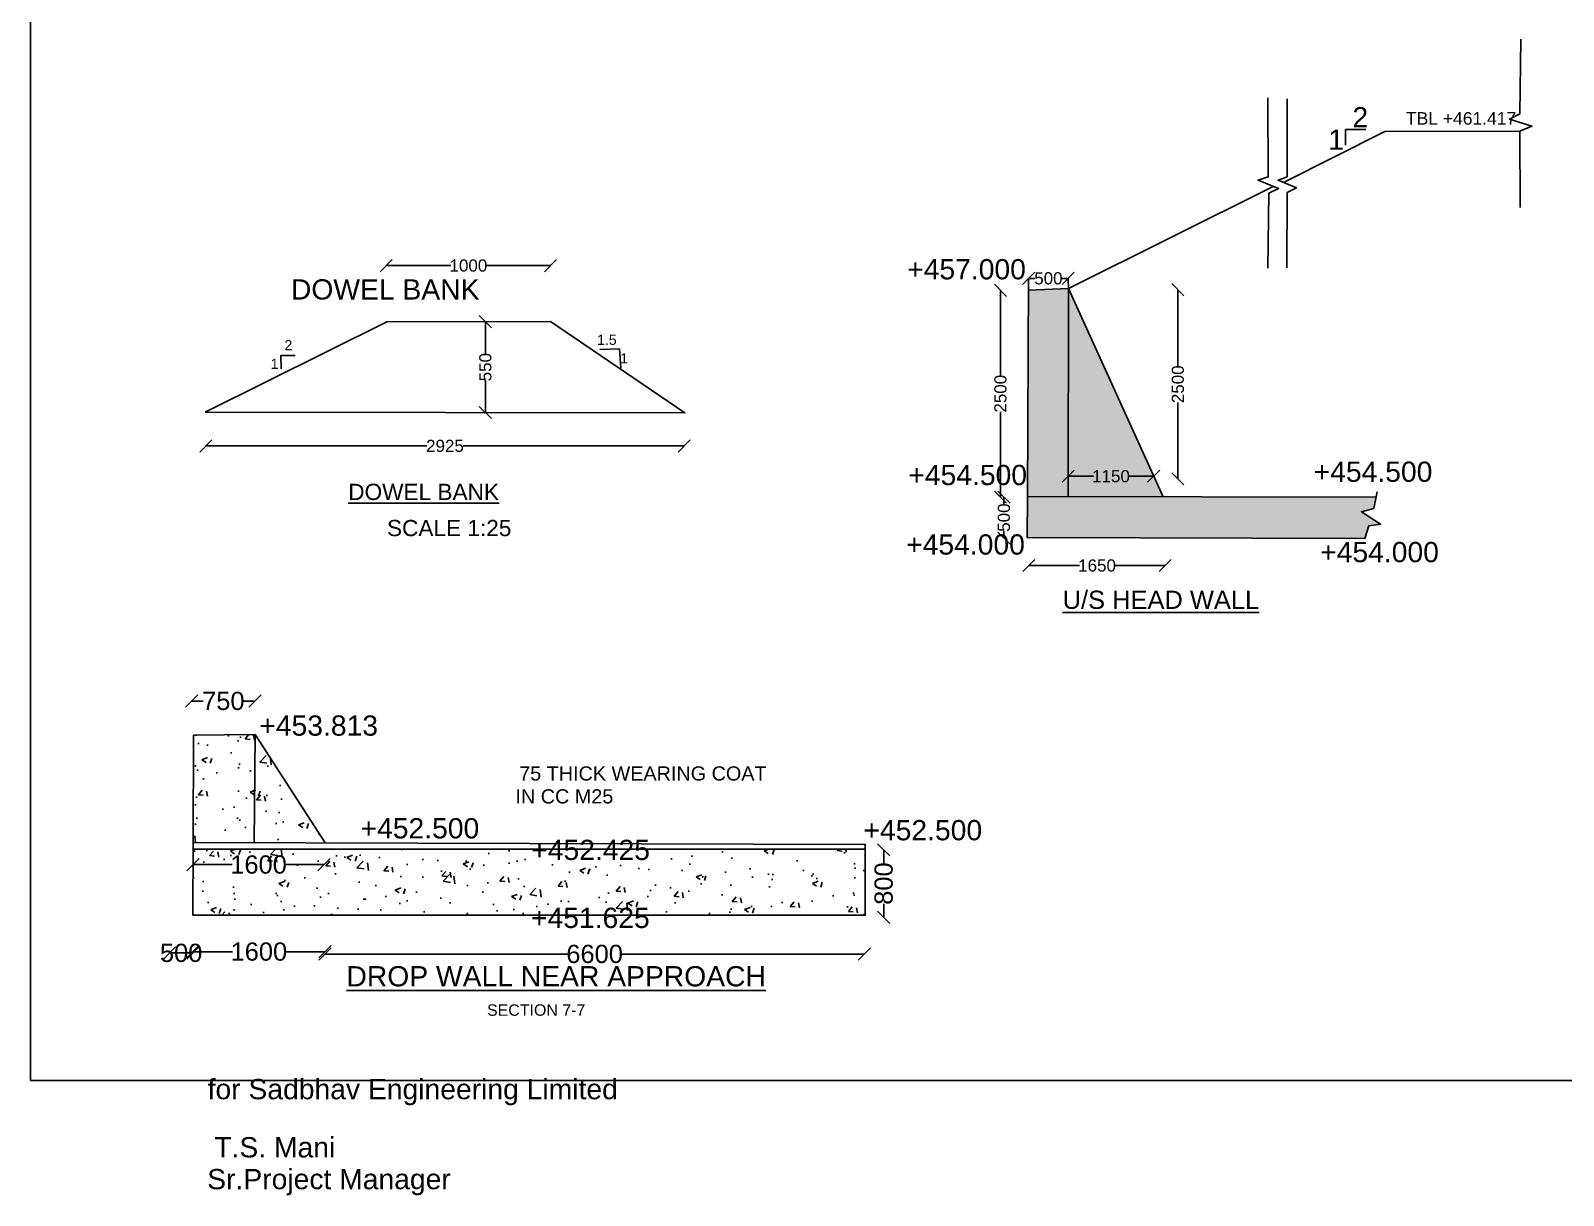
# Model space of a CAD drawing. Header units: millimetres. Extents: x 5124 to 14692097, y 2311 to 67827916.
# Drawn here: x 14654896 to 14673827, y 67804820 to 67819202 of the extents above; entities that cross this region are included whole.
import ezdxf

# ---------------------------------------------------------------- set-up
doc = ezdxf.new("R2010")
doc.units = ezdxf.units.MM
doc.header["$MEASUREMENT"] = 0
doc.layers.add('DRAWING', color=7, linetype='Continuous')
doc.layers.add('TEXT', color=2, linetype='Continuous')
doc.styles.get("Standard").update_dxf_attribs({"font": 'arial.ttf', "height": 225})
doc.dimstyles.get("Standard").update_dxf_attribs({"dimtxt": 150, "dimasz": 150, "dimexe": 0.18, "dimexo": 0.0625, "dimgap": 0.09, "dimtad": 0, "dimdec": 0, "dimzin": 0, "dimdsep": 46, "dimtxsty": 'Standard', "dimblk": 'OBLIQUE', "dimcen": 0.09, "dimse1": 1, "dimse2": 1, "dimadec": 0, "dimazin": 0, "dimtfac": 1, "dimtdec": 0, "dimtofl": 0, "dimtmove": 0, "dimatfit": 3, "dimfxl": 1, "dimtolj": 1, "dimtzin": 0, "dimarcsym": 0})
pattern_1 = [(50, (0, 0), (717.2601826, -62.752135), [75, -825]), (355, (0, 0), (-138.751334, 752.192134), [60, -660]), (100.4514, (59.8, -5.2), (578.509382, 689.439542), [63.74019, -701.142112]), (46.1842, (0, 200), (1067.241049, -165.519014), [112.5, -1237.5]), (96.6356, (88.9, 186.2), (934.662706, 974.117871), [95.610288, -1051.713]), (351.1842, (0, 200), (934.661945, 974.118601), [90, -990]), (21, (100, 150), (596.907052, -402.6188907), [75, -825]), (326, (100, 150), (243.315332, 725.150045), [60, -660]), (71.4514, (149.74, 116.45), (840.2226286, 322.530497), [63.74019, -701.142112]), (37.5, (0, 0), (12.1598553, 332.8938538), [0, -652, 0, -670, 0, -662.5]), (7.5, (0, 0), (263.0695374, 394.4117119), [0, -382, 0, -637, 0, -252.5]), (327.5, (-223, 0), (533.8224362, -22.5548717), [0, -250, 0, -780, 0, -1035]), (317.5, (-323, 0), (583.1861693, 100.1049823), [0, -325, 0, -518, 0, -735])]

# ---------------------------------------------------------------- blocks, each defined once
blk = doc.blocks.new('_Oblique')
at = {"color": 0, "linetype": 'ByBlock', "lineweight": -2}
blk.add_line((-0.5, -0.5), (0.5, 0.5), dxfattribs=at)
blk = doc.blocks.new('*D50')
at = {"layer": 'Defpoints', "color": 0, "transparency": 16777216}
for p in [(14667226, 67812606), (14668910, 67812597), (14668910, 67812597)]:
    blk.add_point(p, dxfattribs=at)
at = {"layer": 'TEXT', "color": 0, "lineweight": -2, "transparency": 16777216}
for p, q in [((14667226, 67812597), (14667851, 67812597)), ((14668910, 67812597), (14668285, 67812597))]:
    blk.add_line(p, q, dxfattribs=at)
at = {"layer": 'TEXT', "color": 0, "lineweight": -2, "transparency": 16777216, "xscale": 150, "yscale": 150, "zscale": 150, "rotation": 180}
blk.add_blockref('_Oblique', (14667226, 67812597), dxfattribs=at)
at = {"layer": 'TEXT', "color": 0, "lineweight": -2, "transparency": 16777216, "xscale": 150, "yscale": 150, "zscale": 150}
blk.add_blockref('_Oblique', (14668910, 67812597), dxfattribs=at)
at = {"layer": 'TEXT', "color": 0, "transparency": 16777216, "insert": (14668068, 67812597), "char_height": 150, "attachment_point": 5}
blk.add_mtext('\\A1;1650', dxfattribs=at)
blk = doc.blocks.new('*D51')
at = {"layer": 'Defpoints', "color": 0, "transparency": 16777216}
for p in [(14667712, 67813718), (14668768, 67813700), (14668768, 67813700)]:
    blk.add_point(p, dxfattribs=at)
at = {"layer": 'TEXT', "color": 0, "lineweight": -2, "transparency": 16777216}
for p, q in [((14667712, 67813700), (14668023, 67813700)), ((14668768, 67813700), (14668456, 67813700))]:
    blk.add_line(p, q, dxfattribs=at)
at = {"layer": 'TEXT', "color": 0, "lineweight": -2, "transparency": 16777216, "xscale": 150, "yscale": 150, "zscale": 150, "rotation": 180}
blk.add_blockref('_Oblique', (14667712, 67813700), dxfattribs=at)
at = {"layer": 'TEXT', "color": 0, "lineweight": -2, "transparency": 16777216, "xscale": 150, "yscale": 150, "zscale": 150}
blk.add_blockref('_Oblique', (14668768, 67813700), dxfattribs=at)
at = {"layer": 'TEXT', "color": 0, "transparency": 16777216, "insert": (14668240, 67813700), "char_height": 150, "attachment_point": 5}
blk.add_mtext('\\A1;1150', dxfattribs=at)
blk = doc.blocks.new('*D52')
at = {"layer": 'Defpoints', "color": 0, "transparency": 16777216}
for p in [(14666906, 67813442), (14666918, 67813442), (14666899, 67812936)]:
    blk.add_point(p, dxfattribs=at)
at = {"layer": 'TEXT', "color": 0, "lineweight": -2, "transparency": 16777216}
for p, q in [((14666918, 67813442), (14666918, 67813354)), ((14666918, 67812936), (14666918, 67813023))]:
    blk.add_line(p, q, dxfattribs=at)
at = {"layer": 'TEXT', "color": 0, "lineweight": -2, "transparency": 16777216, "xscale": 150, "yscale": 150, "zscale": 150}
for p, rotation in [((14666918, 67813442), 90), ((14666918, 67812936), 270)]:
    blk.add_blockref('_Oblique', p, dxfattribs=dict(at, rotation=rotation))
at = {"layer": 'TEXT', "color": 0, "transparency": 16777216, "insert": (14666918, 67813189), "char_height": 150, "attachment_point": 5, "rotation": 90}
blk.add_mtext('\\A1;500', dxfattribs=at)
blk = doc.blocks.new('*D53')
at = {"layer": 'Defpoints', "color": 0, "transparency": 16777216}
for p in [(14666875, 67815996), (14666914, 67815996), (14666918, 67813442)]:
    blk.add_point(p, dxfattribs=at)
at = {"layer": 'TEXT', "color": 0, "lineweight": -2, "transparency": 16777216}
for p, q in [((14666875, 67815996), (14666875, 67814944)), ((14666875, 67813442), (14666875, 67814494))]:
    blk.add_line(p, q, dxfattribs=at)
at = {"layer": 'TEXT', "color": 0, "lineweight": -2, "transparency": 16777216, "xscale": 150, "yscale": 150, "zscale": 150}
for p, rotation in [((14666875, 67815996), 90), ((14666875, 67813442), 270)]:
    blk.add_blockref('_Oblique', p, dxfattribs=dict(at, rotation=rotation))
at = {"layer": 'TEXT', "color": 0, "transparency": 16777216, "insert": (14666875, 67814719), "char_height": 150, "attachment_point": 5, "rotation": 90}
blk.add_mtext('\\A1;2500', dxfattribs=at)
blk = doc.blocks.new('*D54')
at = {"layer": 'Defpoints', "color": 0, "transparency": 16777216}
for p in [(14667223, 67816130), (14667711, 67816143), (14667711, 67816143)]:
    blk.add_point(p, dxfattribs=at)
at = {"layer": 'TEXT', "color": 0, "lineweight": -2, "transparency": 16777216}
for p, q in [((14667223, 67816143), (14667301, 67816143)), ((14667711, 67816143), (14667632, 67816143))]:
    blk.add_line(p, q, dxfattribs=at)
at = {"layer": 'TEXT', "color": 0, "lineweight": -2, "transparency": 16777216, "xscale": 150, "yscale": 150, "zscale": 150, "rotation": 180}
blk.add_blockref('_Oblique', (14667223, 67816143), dxfattribs=at)
at = {"layer": 'TEXT', "color": 0, "lineweight": -2, "transparency": 16777216, "xscale": 150, "yscale": 150, "zscale": 150}
blk.add_blockref('_Oblique', (14667711, 67816143), dxfattribs=at)
at = {"layer": 'TEXT', "color": 0, "transparency": 16777216, "insert": (14667467, 67816143), "char_height": 150, "attachment_point": 5}
blk.add_mtext('\\A1;500', dxfattribs=at)
blk = doc.blocks.new('*D55')
at = {"layer": 'Defpoints', "color": 0, "transparency": 16777216}
for p in [(14669058, 67816004), (14669066, 67813668), (14669073, 67813668)]:
    blk.add_point(p, dxfattribs=at)
at = {"layer": 'TEXT', "color": 0, "lineweight": -2, "transparency": 16777216}
for p, q in [((14669066, 67816004), (14669066, 67815061)), ((14669066, 67813668), (14669066, 67814611))]:
    blk.add_line(p, q, dxfattribs=at)
at = {"layer": 'TEXT', "color": 0, "lineweight": -2, "transparency": 16777216, "xscale": 150, "yscale": 150, "zscale": 150}
for p, rotation in [((14669066, 67816004), 90), ((14669066, 67813668), 270)]:
    blk.add_blockref('_Oblique', p, dxfattribs=dict(at, rotation=rotation))
at = {"layer": 'TEXT', "color": 0, "transparency": 16777216, "insert": (14669066, 67814836), "char_height": 150, "attachment_point": 5, "rotation": 90}
blk.add_mtext('\\A1;2500', dxfattribs=at)
blk = doc.blocks.new('*D56')
at = {"layer": 'Defpoints', "color": 0, "transparency": 16777216}
for p in [(14657059, 67814118), (14662968, 67814129), (14662968, 67814074)]:
    blk.add_point(p, dxfattribs=at)
at = {"layer": 'TEXT', "color": 0, "lineweight": -2, "transparency": 16777216}
for p, q in [((14657059, 67814074), (14659788, 67814074)), ((14662968, 67814074), (14660240, 67814074))]:
    blk.add_line(p, q, dxfattribs=at)
at = {"layer": 'TEXT', "color": 0, "lineweight": -2, "transparency": 16777216, "xscale": 150, "yscale": 150, "zscale": 150, "rotation": 180}
blk.add_blockref('_Oblique', (14657059, 67814074), dxfattribs=at)
at = {"layer": 'TEXT', "color": 0, "lineweight": -2, "transparency": 16777216, "xscale": 150, "yscale": 150, "zscale": 150}
blk.add_blockref('_Oblique', (14662968, 67814074), dxfattribs=at)
at = {"layer": 'TEXT', "color": 0, "transparency": 16777216, "insert": (14660014, 67814074), "char_height": 150, "attachment_point": 5}
blk.add_mtext('\\A1;2925', dxfattribs=at)
blk = doc.blocks.new('*D57')
at = {"layer": 'Defpoints', "color": 0, "transparency": 16777216}
for p in [(14660513, 67815609), (14660513, 67815609), (14660514, 67814486)]:
    blk.add_point(p, dxfattribs=at)
at = {"layer": 'TEXT', "color": 0, "lineweight": -2, "transparency": 16777216}
for p, q in [((14660513, 67815609), (14660513, 67815213)), ((14660513, 67814486), (14660513, 67814882))]:
    blk.add_line(p, q, dxfattribs=at)
at = {"layer": 'TEXT', "color": 0, "lineweight": -2, "transparency": 16777216, "xscale": 150, "yscale": 150, "zscale": 150}
for p, rotation in [((14660513, 67815609), 90), ((14660513, 67814486), 270)]:
    blk.add_blockref('_Oblique', p, dxfattribs=dict(at, rotation=rotation))
at = {"layer": 'TEXT', "color": 0, "transparency": 16777216, "insert": (14660513, 67815047), "char_height": 150, "attachment_point": 5, "rotation": 90}
blk.add_mtext('\\A1;550', dxfattribs=at)
blk = doc.blocks.new('*D58')
at = {"layer": 'Defpoints', "color": 0, "transparency": 16777216}
for p in [(14659288, 67816307), (14661318, 67816301), (14661318, 67816301)]:
    blk.add_point(p, dxfattribs=at)
at = {"layer": 'TEXT', "color": 0, "lineweight": -2, "transparency": 16777216}
for p, q in [((14659288, 67816301), (14660086, 67816301)), ((14661318, 67816301), (14660520, 67816301))]:
    blk.add_line(p, q, dxfattribs=at)
at = {"layer": 'TEXT', "color": 0, "lineweight": -2, "transparency": 16777216, "xscale": 150, "yscale": 150, "zscale": 150, "rotation": 180}
blk.add_blockref('_Oblique', (14659288, 67816301), dxfattribs=at)
at = {"layer": 'TEXT', "color": 0, "lineweight": -2, "transparency": 16777216, "xscale": 150, "yscale": 150, "zscale": 150}
blk.add_blockref('_Oblique', (14661318, 67816301), dxfattribs=at)
at = {"layer": 'TEXT', "color": 0, "transparency": 16777216, "insert": (14660303, 67816301), "char_height": 150, "attachment_point": 5}
blk.add_mtext('\\A1;1000', dxfattribs=at)
blk = doc.blocks.new('*D59')
at = {"layer": 'Defpoints', "color": 0, "transparency": 16777216}
for p in [(14656885, 67810991), (14657668, 67810924), (14657668, 67810924)]:
    blk.add_point(p, dxfattribs=at)
at = {"layer": 'TEXT', "color": 0, "lineweight": -2, "transparency": 16777216}
for p, q in [((14656885, 67810924), (14657029, 67810924)), ((14657668, 67810924), (14657524, 67810924))]:
    blk.add_line(p, q, dxfattribs=at)
at = {"layer": 'TEXT', "color": 0, "lineweight": -2, "transparency": 16777216, "xscale": 150, "yscale": 150, "zscale": 150, "rotation": 180}
blk.add_blockref('_Oblique', (14656885, 67810924), dxfattribs=at)
at = {"layer": 'TEXT', "color": 0, "lineweight": -2, "transparency": 16777216, "xscale": 150, "yscale": 150, "zscale": 150}
blk.add_blockref('_Oblique', (14657668, 67810924), dxfattribs=at)
at = {"layer": 'TEXT', "color": 0, "transparency": 16777216, "insert": (14657276, 67810924), "char_height": 225, "attachment_point": 5}
blk.add_mtext('\\A1;750', dxfattribs=at)
blk = doc.blocks.new('*D60')
at = {"layer": 'Defpoints', "color": 0, "transparency": 16777216}
for p in [(14656902, 67808890), (14658519, 67808904), (14658519, 67808904)]:
    blk.add_point(p, dxfattribs=at)
at = {"layer": 'TEXT', "color": 0, "lineweight": -2, "transparency": 16777216}
for p, q in [((14656902, 67808904), (14657386, 67808904)), ((14658519, 67808904), (14658036, 67808904))]:
    blk.add_line(p, q, dxfattribs=at)
at = {"layer": 'TEXT', "color": 0, "lineweight": -2, "transparency": 16777216, "xscale": 150, "yscale": 150, "zscale": 150, "rotation": 180}
blk.add_blockref('_Oblique', (14656902, 67808904), dxfattribs=at)
at = {"layer": 'TEXT', "color": 0, "lineweight": -2, "transparency": 16777216, "xscale": 150, "yscale": 150, "zscale": 150}
blk.add_blockref('_Oblique', (14658519, 67808904), dxfattribs=at)
at = {"layer": 'TEXT', "color": 0, "transparency": 16777216, "insert": (14657711, 67808904), "char_height": 225, "attachment_point": 5}
blk.add_mtext('\\A1;1600', dxfattribs=at)
blk = doc.blocks.new('*D61')
at = {"layer": 'Defpoints', "color": 0, "transparency": 16777216}
for p in [(14656899, 67807871), (14658531, 67807845), (14658531, 67807829)]:
    blk.add_point(p, dxfattribs=at)
at = {"layer": 'TEXT', "color": 0, "lineweight": -2, "transparency": 16777216}
for p, q in [((14656899, 67807829), (14657390, 67807829)), ((14658531, 67807829), (14658040, 67807829))]:
    blk.add_line(p, q, dxfattribs=at)
at = {"layer": 'TEXT', "color": 0, "lineweight": -2, "transparency": 16777216, "xscale": 150, "yscale": 150, "zscale": 150, "rotation": 180}
blk.add_blockref('_Oblique', (14656899, 67807829), dxfattribs=at)
at = {"layer": 'TEXT', "color": 0, "lineweight": -2, "transparency": 16777216, "xscale": 150, "yscale": 150, "zscale": 150}
blk.add_blockref('_Oblique', (14658531, 67807829), dxfattribs=at)
at = {"layer": 'TEXT', "color": 0, "transparency": 16777216, "insert": (14657715, 67807829), "char_height": 225, "attachment_point": 5}
blk.add_mtext('\\A1;1600', dxfattribs=at)
blk = doc.blocks.new('*D62')
at = {"layer": 'Defpoints', "color": 0, "transparency": 16777216}
for p in [(14656612, 67807829), (14656612, 67807813), (14656899, 67807829)]:
    blk.add_point(p, dxfattribs=at)
at = {"layer": 'TEXT', "color": 0, "lineweight": -2, "transparency": 16777216}
blk.add_line((14656899, 67807813), (14656612, 67807813), dxfattribs=at)
at = {"layer": 'TEXT', "color": 0, "lineweight": -2, "transparency": 16777216, "xscale": 150, "yscale": 150, "zscale": 150, "rotation": 180}
blk.add_blockref('_Oblique', (14656612, 67807813), dxfattribs=at)
at = {"layer": 'TEXT', "color": 0, "lineweight": -2, "transparency": 16777216, "xscale": 150, "yscale": 150, "zscale": 150}
blk.add_blockref('_Oblique', (14656899, 67807813), dxfattribs=at)
at = {"layer": 'TEXT', "color": 0, "transparency": 16777216, "insert": (14656755, 67807813), "char_height": 225, "attachment_point": 5}
blk.add_mtext('\\A1;500', dxfattribs=at)
blk = doc.blocks.new('*D63')
at = {"layer": 'Defpoints', "color": 0, "transparency": 16777216}
for p in [(14658531, 67807829), (14665193, 67807829), (14665193, 67807800)]:
    blk.add_point(p, dxfattribs=at)
at = {"layer": 'TEXT', "color": 0, "lineweight": -2, "transparency": 16777216}
for p, q in [((14658531, 67807800), (14661526, 67807800)), ((14665193, 67807800), (14662198, 67807800))]:
    blk.add_line(p, q, dxfattribs=at)
at = {"layer": 'TEXT', "color": 0, "lineweight": -2, "transparency": 16777216, "xscale": 150, "yscale": 150, "zscale": 150, "rotation": 180}
blk.add_blockref('_Oblique', (14658531, 67807800), dxfattribs=at)
at = {"layer": 'TEXT', "color": 0, "lineweight": -2, "transparency": 16777216, "xscale": 150, "yscale": 150, "zscale": 150}
blk.add_blockref('_Oblique', (14665193, 67807800), dxfattribs=at)
at = {"layer": 'TEXT', "color": 0, "transparency": 16777216, "insert": (14661862, 67807800), "char_height": 225, "attachment_point": 5}
blk.add_mtext('\\A1;6600', dxfattribs=at)
blk = doc.blocks.new('*D64')
at = {"layer": 'Defpoints', "color": 0, "transparency": 16777216}
for p in [(14665433, 67809086), (14665433, 67809086), (14665433, 67808254)]:
    blk.add_point(p, dxfattribs=at)
at = {"layer": 'TEXT', "color": 0, "lineweight": -2, "transparency": 16777216}
for p, q in [((14665433, 67809086), (14665433, 67808918)), ((14665433, 67808254), (14665433, 67808421))]:
    blk.add_line(p, q, dxfattribs=at)
at = {"layer": 'TEXT', "color": 0, "lineweight": -2, "transparency": 16777216, "xscale": 150, "yscale": 150, "zscale": 150}
for p, rotation in [((14665433, 67809086), 90), ((14665433, 67808254), 270)]:
    blk.add_blockref('_Oblique', p, dxfattribs=dict(at, rotation=rotation))
at = {"layer": 'TEXT', "color": 0, "transparency": 16777216, "insert": (14665433, 67808670), "char_height": 225, "attachment_point": 5, "rotation": 90}
blk.add_mtext('\\A1;800', dxfattribs=at)

msp = doc.modelspace()

# ---------------------------------------------------------------- hatches: boundary and pattern name
at = {"layer": 'TEXT'}
h = msp.add_hatch(dxfattribs=at)
h.set_pattern_fill('AR-CONC', color=0, scale=100, style=0)
h.set_pattern_definition(pattern_1)
h.paths.add_polyline_path([(14681212.8, 67813405.9), (14679541.3, 67813414.8), (14676933.9, 67813436.9), (14676982.9, 67813263.9), (14677131.5, 67813250.8), (14676882.4, 67813115.4), (14677022.2, 67813067.4), (14677057.3, 67812920.7), (14681210.2, 67812915.8)])
h.paths.add_polyline_path([(14680734.9, 67815966.4), (14680730.3, 67815966.4), (14679541.3, 67813414.8), (14680721.3, 67813408.5)])
h.paths.add_polyline_path([(14681226.4, 67815963.8), (14680734.9, 67815966.4), (14680721.3, 67813408.5), (14681212.8, 67813405.9)])
h.paths.add_polyline_path([(14667716.2, 67816016.6), (14667711, 67813448), (14668883, 67813445.6)])
h.paths.add_polyline_path([(14667716.2, 67816016.6), (14667221.9, 67815996.1), (14667207.3, 67813449), (14667711, 67813448)])
h.paths.add_polyline_path([(14671333.6, 67813261.7), (14671486.5, 67813301.7), (14671513.8, 67813440.4), (14667207.8, 67813449), (14667206.3, 67812943.4), (14671377.3, 67812930.7), (14671424.6, 67813087.1), (14671570.3, 67813108.9)])
h.paths.add_polyline_path([(14686560.4, 67825826.8), (14686044, 67825834.4), (14686035.9, 67823715.9), (14686547.1, 67823712.7)])
h.paths.add_polyline_path([(14686044, 67825834.4), (14685515.8, 67823719.1), (14686035.9, 67823715.9)])
h.paths.add_polyline_path([(14686950, 67823710.1), (14685121.9, 67823721.6), (14685117.9, 67823110.4), (14686946.2, 67823098.9)])
h.paths.add_polyline_path([(14681475, 67825897.6), (14680988.5, 67825886.1), (14680983.7, 67823779), (14681470.4, 67823778)])
h.paths.add_polyline_path([(14680988.5, 67825886.1), (14680466.9, 67823780.2), (14680983.7, 67823779)])
h.paths.add_polyline_path([(14681894.3, 67823777), (14680073, 67823781), (14680061.5, 67823175.5), (14681887.8, 67823156.2)])
h = msp.add_hatch(dxfattribs=at)
h.set_pattern_fill('AR-CONC', color=0, scale=100, style=0)
h.set_pattern_definition(pattern_1)
h.paths.add_polyline_path([(14657667.5, 67810512.6), (14656906.4, 67810502.4), (14656903, 67809176.8), (14657657.3, 67809174.6)])
h = msp.add_hatch(dxfattribs=at)
h.set_pattern_fill('AR-CONC', color=0, scale=100, style=0)
h.set_pattern_definition(pattern_1)
h.paths.add_polyline_path([(14657667.5, 67810512.6), (14657657.3, 67809174.6), (14658535.3, 67809172.1)])
h = msp.add_hatch(dxfattribs=at)
h.set_pattern_fill('AR-CONC', color=0, scale=100, style=0)
h.set_pattern_definition(pattern_1)
h.paths.add_polyline_path([(14665205.7, 67808278), (14665205.7, 67809096.6), (14656902.8, 67809096.6), (14656900.7, 67808278)])
h.paths.add_polyline_path([(14657329.5, 67809075.1), (14658092, 67809075.1), (14658092, 67808732.8), (14657329.5, 67808732.8)], flags=24)
h.paths.add_polyline_path([(14661012.6, 67808053.6), (14662606.6, 67808053.6), (14662606.6, 67808436.5), (14661012.6, 67808436.5)], flags=9)

# ---------------------------------------------------------------- linework, layer by layer
at = {"layer": 'DRAWING', "color": 0}
for points in [[(14673291.9, 67817961.4), (14673438.4, 67818022.8), (14673160.3, 67818109.7), (14673291.9, 67818174.2), (14673301.9, 67819098.4)], [(14670179.1, 67816268.4), (14670191.7, 67817196.1), (14670310.8, 67817253.2), (14670057.9, 67817355.4), (14670182.9, 67817395.9), (14670178.4, 67818370.8)], [(14670416.7, 67818361.8), (14670414.3, 67817398.1), (14670304, 67817354.7), (14670530.8, 67817261.6), (14670415.9, 67817203.4), (14670411.4, 67816273.2)], [(14670372.1, 67817326.7), (14671621.8, 67817956.3), (14673291.9, 67817961.4), (14673294.8, 67817016.9)], [(14668883, 67813445.6), (14667716.2, 67816016.6), (14670236.7, 67817273.2)], [(14667207.3, 67813449), (14667222.7, 67816129.6)], [(14667221.9, 67815996.1), (14667716.2, 67816016.6), (14667710.9, 67816143.5)], [(14667716.2, 67816016.6), (14667711, 67813448)], [(14657051, 67814491), (14662977.6, 67814482.2), (14661319, 67815610.2), (14659297.1, 67815607.3), (14657051, 67814491)], [(14661925.9, 67815265.7), (14662168.6, 67815272.1), (14662187.7, 67815036)], [(14658163.2, 67815192.3), (14657987.9, 67815192.3), (14657991.9, 67815025)], [(14667202.5, 67812943.4), (14671377.3, 67812930.7), (14671424.6, 67813087.1), (14671570.3, 67813108.9), (14671333.6, 67813261.7), (14671486.5, 67813301.7), (14671526.6, 67813505.4)], [(14671513.8, 67813440.4), (14667207.8, 67813449), (14667206.3, 67812943.4)], [(14656903, 67809176.8), (14656906.4, 67810502.4), (14657667.5, 67810512.6), (14658535.3, 67809172.1)], [(14657657.3, 67809174.6), (14657667.5, 67810512.6)], [(14656900.7, 67808278), (14665205.7, 67808278), (14665205.7, 67809153), (14656903, 67809176.8), (14656900.7, 67808278)], [(14656902.8, 67809096.6), (14665205.7, 67809096.6)]]:
    msp.add_lwpolyline(points, dxfattribs=at)
at = {"layer": 'TEXT', "color": 0}
msp.add_lwpolyline([(14692097.2, 67806240.1), (14654896.1, 67806240.1), (14654896.1, 67827915.7), (14692097.2, 67827915.7)], close=True, dxfattribs=at)
at = {"layer": 'TEXT'}
msp.add_lwpolyline([(14671389.6, 67817980.4), (14671137.8, 67817980.4), (14671137.8, 67817788.3)], dxfattribs=at)

# ---------------------------------------------------------------- texts
at = {"layer": 'TEXT', "color": 0}
for s, height, p in [('2', 250, (14671222.3, 67818008.4)), ('TBL +461.417', 154.524, (14671883.3, 67818041.9)), ('1', 250, (14670923.7, 67817731.4)), ('+457.000', 250, (14665722.6, 67816131.2)), ('DOWEL BANK', 250, (14658111.1, 67815882.1)), ('1.5', 125, (14661891.9, 67815322.5)), ('2', 125, (14658031.4, 67815256.5)), ('1', 125, (14657860.9, 67815026.1)), ('1', 125, (14662177.5, 67815093.3)), ('+454.500', 250, (14665736.9, 67813590.5)), ('+454.500', 250, (14670743.7, 67813630.7)), ('%%UDOWEL BANK', 200, (14658818.6, 67813406.7)), ('SCALE 1:25', 200, (14659297.1, 67812960.5)), ('+454.000', 250, (14665710.1, 67812732.4)), ('+454.000', 250, (14670824.2, 67812638.6)), ('%%UU/S HEAD WALL', 225, (14667643, 67812062.1)), ('+453.813', 250, (14657720.5, 67810496.2)), ('75 THICK WEARING COAT', 175, (14660930.2, 67809942.4)), ('IN CC M25', 175, (14660884, 67809659.4)), ('+452.500', 250, (14658970.9, 67809228)), ('+452.500', 250, (14665182.4, 67809204.6)), ('+452.425', 250, (14661079.5, 67808960.9)), ('+451.625', 250, (14661076.4, 67808121.6)), ('%%UDROP WALL NEAR APPROACH', 250, (14658796.7, 67807400.3)), ('SECTION 7-7', 140.909, (14660533.3, 67807037.7)), ('for Sadbhav Engineering Limited ', 250, (14657082.1, 67806006.8)), ('T.S. Mani', 250, (14657164.3, 67805288.6)), ('Sr.Project Manager ', 250, (14657077.2, 67804895.6))]:
    msp.add_text(s, height=height, dxfattribs=at).set_placement(p)

# ---------------------------------------------------------------- dimensions: what is measured, and where the dimension line sits
for base, p1, p2, text, override, picture, middle in [((14661318.1, 67816301.3), (14659288, 67816307.3), (14661318.1, 67816301.3), '1000', {"dimtxt": 150}, '*D58', (14660303, 67816301.3)), ((14667710.9, 67816143.5), (14667222.7, 67816129.6), (14667710.9, 67816143.5), '500', {"dimtxt": 150}, '*D54', (14667466.8, 67816143.5)), ((14662968.3, 67814074.1), (14657059, 67814118.1), (14662968.3, 67814129), '2925', {"dimtxt": 150}, '*D56', (14660013.6, 67814074.1)), ((14668767.7, 67813699.7), (14667711.6, 67813718.5), (14668767.7, 67813699.7), '1150', {"dimtxt": 150}, '*D51', (14668239.6, 67813699.7)), ((14668910.4, 67812596.6), (14667225.8, 67812605.5), (14668910.4, 67812596.6), '1650', {"dimtxt": 150}, '*D50', (14668068.1, 67812596.6)), ((14657668.1, 67810923.7), (14656884.7, 67810991.2), (14657668.1, 67810923.7), '750', {"dimtxt": 225}, '*D59', (14657276.4, 67810923.7)), ((14658519.2, 67808904), (14656902.3, 67808890.4), (14658519.2, 67808904), '1600', {"dimtxt": 225}, '*D60', (14657710.7, 67808904)), ((14658530.9, 67807828.9), (14656898.8, 67807871.4), (14658530.9, 67807844.9), '1600', {"dimtxt": 225}, '*D61', (14657714.8, 67807828.9)), ((14665193.2, 67807799.6), (14658530.9, 67807828.9), (14665193.2, 67807828.9), '6600', {"dimtxt": 225}, '*D63', (14661862.1, 67807799.6))]:
    dim = msp.add_linear_dim(base=base, p1=p1, p2=p2, text=text, dimstyle='Standard', override=override, dxfattribs=at)
    dim.commit()
    dim.dimension.update_dxf_attribs({"geometry": picture, "text_midpoint": middle})
for base, p1, p2, text, override, picture, middle in [((14666875.4, 67815996.1), (14666918.4, 67813442), (14666914.4, 67815996.1), '2500', {"dimtxt": 150}, '*D53', (14666875.4, 67814719.1)), ((14669065.6, 67813668.3), (14669057.9, 67816004.3), (14669073.4, 67813668.3), '2500', {"dimtxt": 150}, '*D55', (14669065.6, 67814836.3)), ((14660512.7, 67815609.1), (14660514.3, 67814485.9), (14660512.7, 67815609.1), '550', {"dimtxt": 150}, '*D57', (14660512.7, 67815047.5)), ((14666918.4, 67813442), (14666899.1, 67812935.7), (14666906.3, 67813442), '500', {"dimtxt": 150}, '*D52', (14666918.4, 67813188.9)), ((14665433.2, 67809086), (14665433.2, 67808253.6), (14665433.2, 67809086), '800', {"dimtxt": 225}, '*D64', (14665433.2, 67808669.8))]:
    dim = msp.add_linear_dim(base=base, p1=p1, p2=p2, angle=90, text=text, dimstyle='Standard', override=override, dxfattribs=at)
    dim.commit()
    dim.dimension.update_dxf_attribs({"geometry": picture, "text_midpoint": middle})
dim = msp.add_linear_dim(base=(14656611.6, 67807813), p1=(14656898.8, 67807828.9), p2=(14656611.6, 67807828.9), text='500', dimstyle='Standard', override={"dimtxt": 225}, dxfattribs=at)
dim.commit()
dim.dimension.update_dxf_attribs({"geometry": '*D62', "text_midpoint": (14656755.2, 67807813), "dimtype": 160})

doc.saveas('drawing.dxf')
